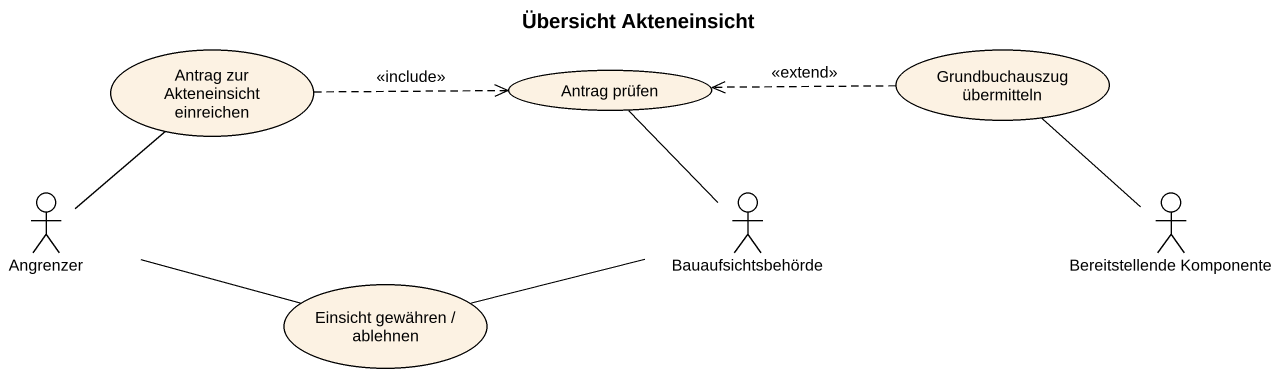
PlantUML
@startuml
title Übersicht Akteneinsicht
usecase "Antrag zur Akteneinsicht einreichen" as Antrag_zur_Akteneinsicht
usecase "Antrag prüfen" as Antrag_prüfen
usecase "Grundbuchauszug übermitteln" as Grundbuchauszug_übermitteln
actor Angrenzer
actor Bauaufsichtsbehörde
actor "Bereitstellende Komponente" as Bereitstellende_Komponente
usecase "Einsicht gewähren / ablehnen" as Einsicht_gewähren_ablehnen
Antrag_zur_Akteneinsicht .right.> Antrag_prüfen : <<include>>
Grundbuchauszug_übermitteln .left.> Antrag_prüfen : <<extend>>
Angrenzer -up- Antrag_zur_Akteneinsicht
Angrenzer -right- Einsicht_gewähren_ablehnen
Bauaufsichtsbehörde -up- Antrag_prüfen
Bauaufsichtsbehörde -left- Einsicht_gewähren_ablehnen
Bereitstellende_Komponente -up- Grundbuchauszug_übermitteln
@enduml
